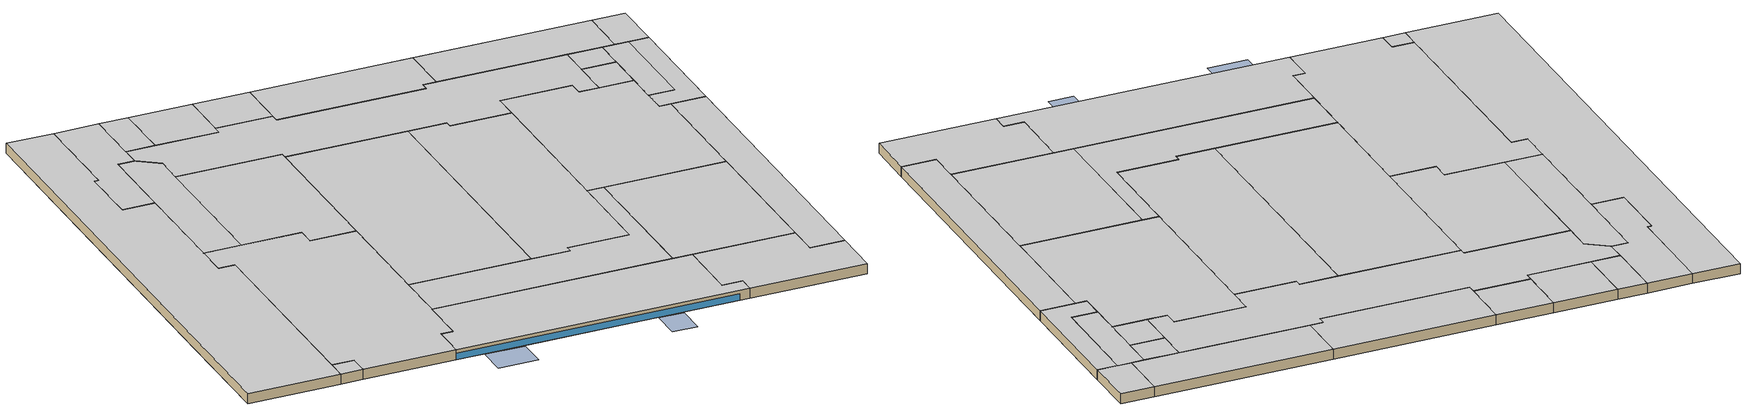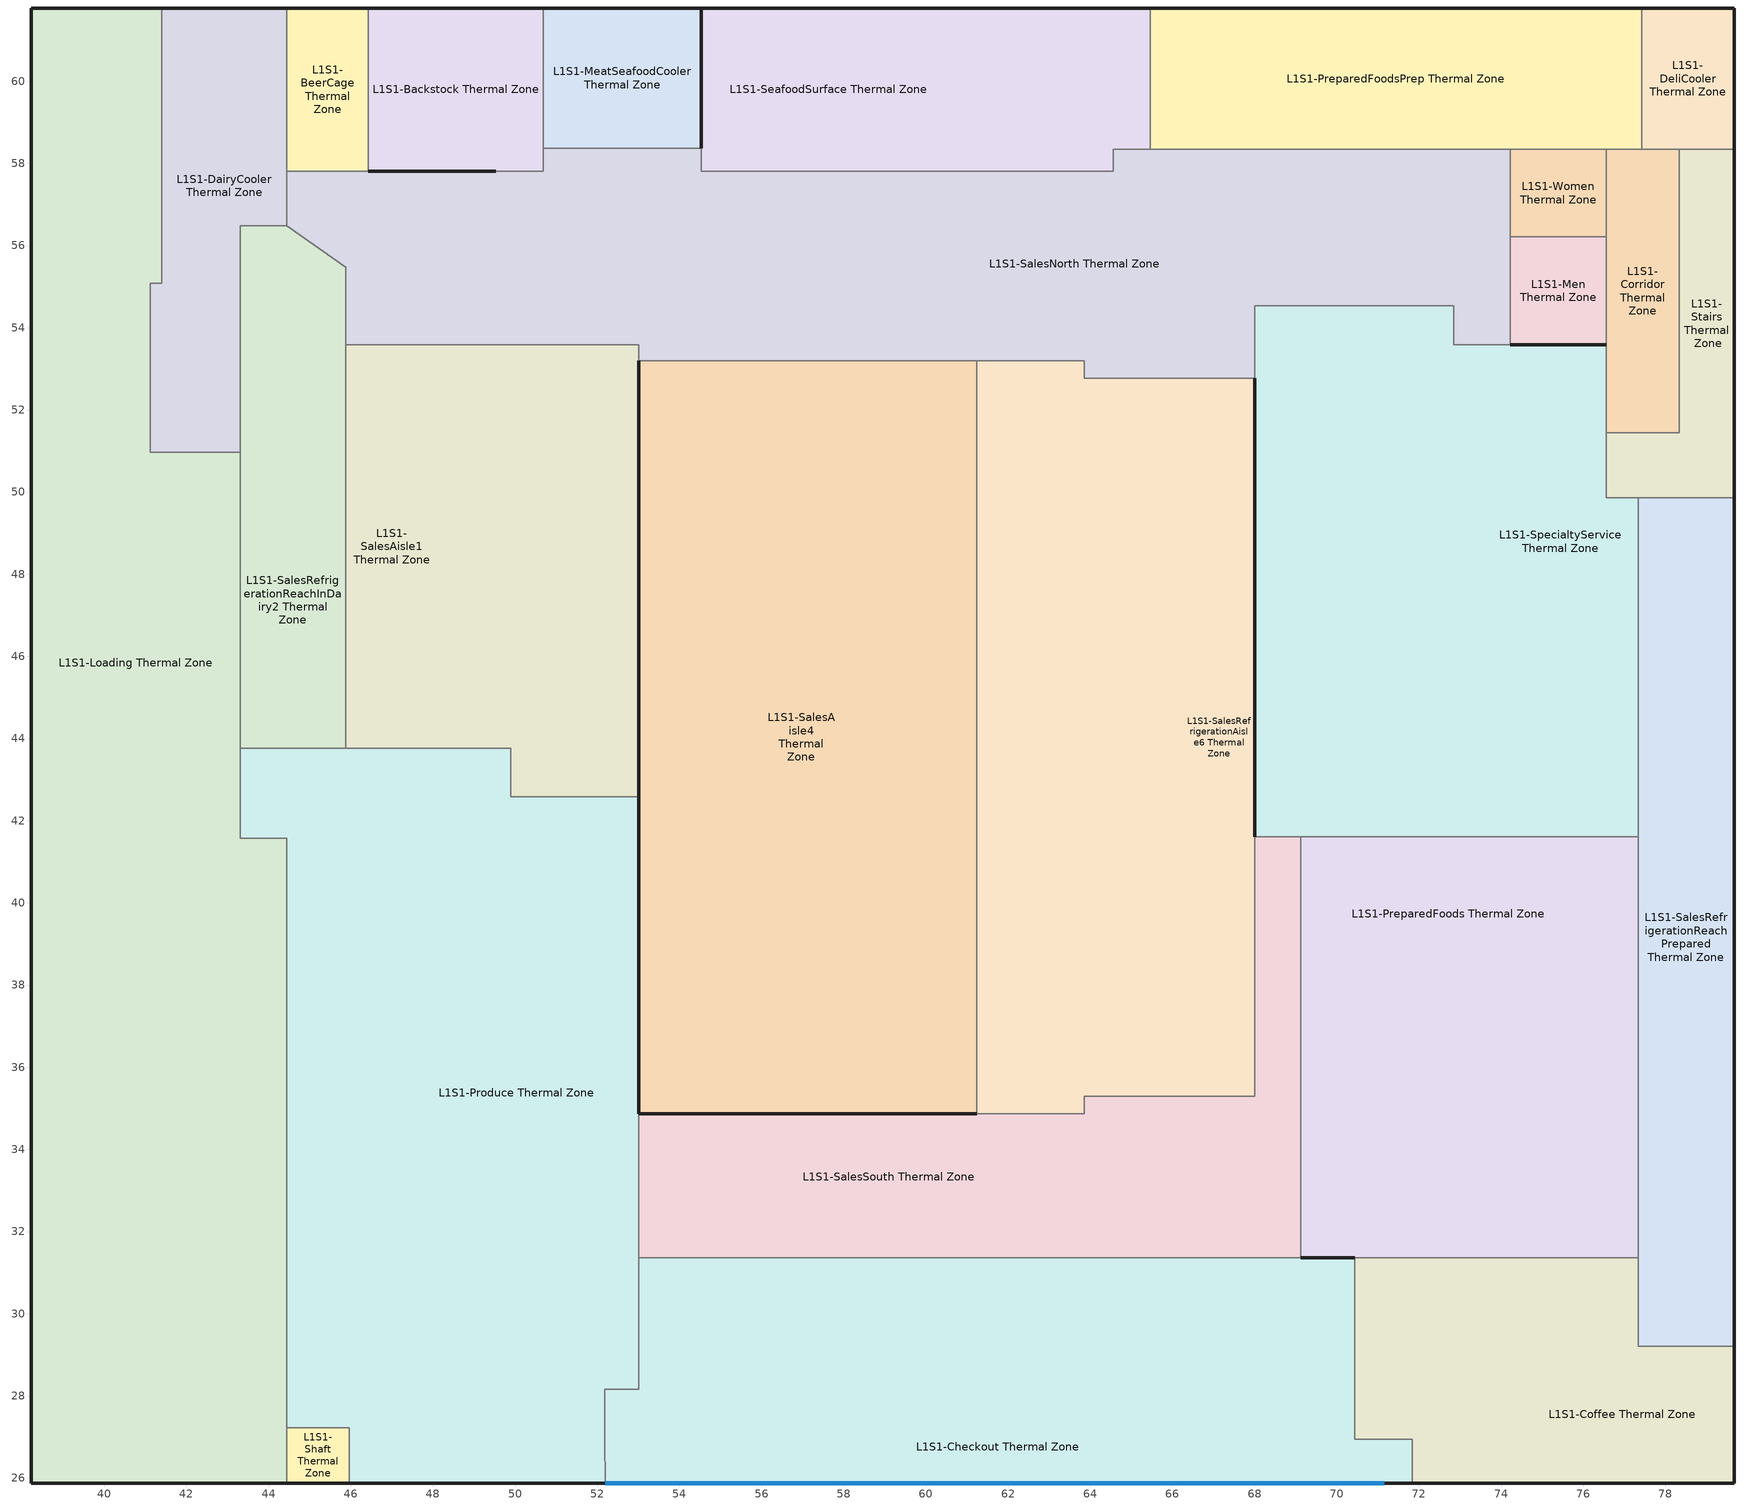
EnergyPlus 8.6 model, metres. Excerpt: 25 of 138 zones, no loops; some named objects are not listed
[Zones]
L1S1-Backstock Thermal Zone
 floor to L1-114-Backstock Thermal Zone (Hole): 50.69,61.78 50.69,57.81 46.42,57.81 46.42,61.78 z2.13
 wall outside (Wall_Exterior): 50.69,61.78 46.42,61.78 / 46.42,57.81 49.53,57.81 z2.13:2.82
 wall to L1S1-MeatSeafoodCooler Thermal Zone (Hole): 50.69,58.37 50.69,61.78 z2.13:2.82
 wall to L1S1-BeerCage Thermal Zone (Hole): 46.42,61.78 46.42,57.81 z2.13:2.82
 wall to L1S1-SalesNorth Thermal Zone (Hole): 49.53,57.81 50.69,57.81 50.69,58.37 z2.13:2.82
 ceiling adiabatic (Hole): 50.69,57.81 50.69,61.78 46.42,61.78 46.42,57.81 z2.82
L1S1-BeerCage Thermal Zone
 floor to L1-113-BeerCage Thermal Zone (Hole): 46.42,61.78 46.42,57.81 44.44,57.81 44.44,61.78 z2.13
 wall outside (Wall_Exterior): 46.42,61.78 44.44,61.78 z2.13:2.82
 wall to L1S1-SalesNorth Thermal Zone (Hole): 44.44,57.81 46.42,57.81 z2.13:2.82
 wall to L1S1-DairyCooler Thermal Zone (Hole): 44.44,61.78 44.44,57.81 z2.13:2.82
 ceiling adiabatic (Hole): 46.42,57.81 46.42,61.78 44.44,61.78 44.44,57.81 z2.82
L1S1-Checkout Thermal Zone
 floor to L1-102-Exit Thermal Zone (Hole): 71.84,26.95 71.84,25.88 69.19,25.88 69.19,26.95 z2.13
 floor to L1-102-SelfCheckout Thermal Zone (Hole): 70.44,31.36 70.44,26.95 66.45,26.95 66.45,31.36 z2.13
 floor to L1-102-Checkout4 Thermal Zone (Hole): 66.45,31.36 66.45,27.64 64.37,27.64 64.37,31.36 z2.13
 floor to L1-102-Checkout3 Thermal Zone (Hole): 64.37,31.36 64.37,27.64 62.21,27.64 62.21,31.36 z2.13
 floor to L1-102-CheckoutBagging Thermal Zone (Hole): 66.45,27.64 66.45,26.95 69.19,26.95 69.19,25.88 57.06,25.88 57.06,26.95 55.81,26.95 55.81,27.64 z2.13
 floor to L1-101-EntranceExit Thermal Zone (Hole): 57.06,26.95 57.06,25.88 52.19,25.88 52.18,26.95 z2.13
 floor to L1-101-SalesCirculation1 Thermal Zone (Hole): 55.81,31.36 55.81,26.95 52.18,26.95 52.18,28.16 53.01,28.16 53.01,31.36 z2.13
 floor to L1-103-Floral Thermal Zone (Hole): 57.88,31.36 57.88,27.64 55.81,27.64 55.81,31.36 z2.13
 floor to L1-102-Checkout1 Thermal Zone (Hole): 60.05,31.36 60.05,27.64 57.88,27.64 57.88,31.36 z2.13
 floor to L1-102-Checkout2 Thermal Zone (Hole): 62.21,31.36 62.21,27.64 60.05,27.64 60.05,31.36 z2.13
 wall outside (Wall_Exterior): 52.19,25.88 71.84,25.88 z2.13:2.82
 wall to L1S1-Produce Thermal Zone (Hole): 53.01,31.36 53.01,28.16 52.18,28.16 52.18,26.95 52.19,25.88 z2.13:2.82
 wall to L1S1-Coffee Thermal Zone (Hole): 71.84,25.88 71.84,26.95 70.44,26.95 70.44,31.36 z2.13:2.82
 wall to L1S1-SalesSouth Thermal Zone (Hole): 70.44,31.36 53.01,31.36 z2.13:2.82
 window (Glass): 52.19,25.88 71.16,25.88 z2.13:2.59
 ceiling to L1S2-Checkout Thermal Zone (Hole): 71.84,25.88 71.84,26.95 70.44,26.95 70.44,31.36 53.01,31.36 53.01,28.16 52.18,28.16 52.18,26.95 52.19,25.88 z2.82
L1S1-Coffee Thermal Zone
 floor to L1-126-BakeryService Thermal Zone (Hole): 79.67,29.21 79.67,25.88 74.23,25.88 74.23,29.21 z2.13
 floor to L1-101-SalesCirculation10 Thermal Zone (Hole): 77.34,31.36 77.34,29.21 71.84,29.21 71.84,26.95 70.44,26.95 70.44,31.36 z2.13
 floor to L1-127-Coffee Thermal Zone (Hole): 74.23,29.21 74.23,25.88 71.84,25.88 71.84,29.21 z2.13
 wall outside (Wall_Exterior): 71.84,25.88 79.67,25.88 79.67,29.21 z2.13:2.82
 wall to L1S1-PreparedFoods Thermal Zone (Hole): 77.34,31.36 70.44,31.36 z2.13:2.82
 wall to L1S1-SalesRefrigerationReachPrepared Thermal Zone (Hole): 79.67,29.21 77.34,29.21 77.34,31.36 z2.13:2.82
 ceiling to L1S2-Bakery Thermal Zone (Hole): 79.67,25.88 79.67,29.21 77.34,29.21 77.34,31.36 70.44,31.36 70.44,26.95 71.84,26.95 71.84,25.88 z2.82
L1S1-Corridor Thermal Zone
 floor to L1-122-Corridor Thermal Zone (Hole): 78.33,58.34 78.33,51.44 76.57,51.44 76.57,58.34 z2.13
 wall to L1S1-PreparedFoodsPrep Thermal Zone (Hole): 77.42,58.34 76.57,58.34 z2.13:2.82
 wall to L1S1-Women Thermal Zone (Hole): 76.57,58.34 76.57,56.22 z2.13:2.82
 wall to L1S1-Men Thermal Zone (Hole): 76.57,56.22 76.57,53.58 z2.13:2.82
 wall to L1S1-SpecialtyService Thermal Zone (Hole): 76.57,53.58 76.57,51.44 z2.13:2.82
 wall to L1S1-Stairs Thermal Zone (Hole): 76.57,51.44 78.33,51.44 78.33,58.34 z2.13:2.82
 wall to L1S1-DeliCooler Thermal Zone (Hole): 78.33,58.34 77.42,58.34 z2.13:2.82
 ceiling adiabatic (Hole): 78.33,51.44 78.33,58.34 76.57,58.34 76.57,51.44 z2.82
L1S1-DairyCooler Thermal Zone
 floor to L1-112-DairyCooler Thermal Zone (Hole): 44.44,61.78 44.44,56.48 43.31,56.48 43.31,50.96 41.12,50.96 41.12,55.08 41.4,55.08 41.4,61.78 z2.13
 wall outside (Wall_Exterior): 44.44,61.78 41.4,61.78 z2.13:2.82
 wall to L1S1-Loading Thermal Zone (Hole): 41.4,61.78 41.4,55.08 41.12,55.08 41.12,50.96 43.31,50.96 z2.13:2.82
 wall to L1S1-SalesRefrigerationReachInDairy2 Thermal Zone (Hole): 43.31,50.96 43.31,56.48 44.44,56.48 z2.13:2.82
 wall to L1S1-SalesNorth Thermal Zone (Hole): 44.44,56.48 44.44,57.81 z2.13:2.82
 ceiling adiabatic (Hole): 43.31,50.96 43.31,56.48 44.44,56.48 44.44,61.78 41.4,61.78 41.4,55.08 41.12,55.08 41.12,50.96 z2.82
L1S1-DeliCooler Thermal Zone
 floor to L1-119-DeliCooler Thermal Zone (Hole): 79.67,61.78 79.67,58.34 77.42,58.34 77.42,61.78 z2.13
 wall outside (Wall_Exterior): 79.67,58.34 79.67,61.78 77.42,61.78 z2.13:2.82
 wall to L1S1-Stairs Thermal Zone (Hole): 78.33,58.34 79.67,58.34 z2.13:2.82
 wall to L1S1-PreparedFoodsPrep Thermal Zone (Hole): 77.42,61.78 77.42,58.34 z2.13:2.82
 ceiling adiabatic (Hole): 79.67,58.34 79.67,61.78 77.42,61.78 77.42,58.34 z2.82
L1S1-Loading Thermal Zone
 floor to L1-106-Receiving Thermal Zone (Hole): 42.09,33.5 42.09,30.31 43.15,30.31 43.15,25.88 38.22,25.88 38.22,33.5 z2.13
 floor to L1-109-Corridor Thermal Zone (Hole): 40.26,40.72 40.26,33.5 38.22,33.5 38.22,40.72 z2.13
 floor to L1-Stairs Thermal Zone (Hole): 41.12,55.08 41.12,50.96 39.75,50.96 39.75,55.08 z2.13
 floor adiabatic (Hole): 44.44,40.72 44.44,25.88 43.15,25.88 43.15,30.31 42.09,30.31 42.09,33.5 40.26,33.5 40.26,40.72 z2.13
 floor to L1-110-ProducePrep Thermal Zone (Hole): 43.31,50.96 43.31,41.58 44.44,41.58 44.44,40.72 38.22,40.72 38.22,50.96 z2.13
 floor to L1-111-GroceryFreezer Thermal Zone (Hole): 41.4,61.78 41.4,55.08 39.75,55.08 39.75,50.96 38.22,50.96 38.22,61.78 z2.13
 wall outside (Wall_Exterior): 41.4,61.78 38.22,61.78 38.22,25.88 44.44,25.88 z2.13:2.82
 wall to L1S1-Produce Thermal Zone (Hole): 44.44,27.22 44.44,41.58 43.31,41.58 43.31,43.77 z2.13:2.82
 wall to L1S1-Shaft Thermal Zone (Hole): 44.44,25.88 44.44,27.22 z2.13:2.82
 wall to L1S1-SalesRefrigerationReachInDairy2 Thermal Zone (Hole): 43.31,43.77 43.31,50.96 z2.13:2.82
 ceiling to L1S2-LoadingBOH Thermal Zone (Hole): 44.44,25.88 44.44,41.58 43.31,41.58 43.31,50.96 41.12,50.96 41.12,55.08 41.4,55.08 41.4,61.78 38.22,61.78 38.22,25.88 z2.82
L1S1-MeatSeafoodCooler Thermal Zone
 floor to L1-115-MeatSeafoodCooler Thermal Zone (Hole): 54.53,61.78 54.53,58.37 50.69,58.37 50.69,61.78 z2.13
 wall outside (Wall_Exterior): 54.53,58.37 54.53,61.78 50.69,61.78 z2.13:2.82
 wall to L1S1-SalesNorth Thermal Zone (Hole): 50.69,58.37 54.53,58.37 z2.13:2.82
 ceiling adiabatic (Hole): 54.53,58.37 54.53,61.78 50.69,61.78 50.69,58.37 z2.82
L1S1-Men Thermal Zone
 floor to L1-121-Men Thermal Zone (Hole): 76.57,56.22 76.57,53.58 74.22,53.58 74.22,56.22 z2.13
 wall outside (Wall_Exterior): 74.22,53.58 76.57,53.58 z2.13:2.82
 wall to L1S1-Women Thermal Zone (Hole): 76.57,56.22 74.22,56.22 z2.13:2.82
 wall to L1S1-SalesNorth Thermal Zone (Hole): 74.22,56.22 74.22,53.58 z2.13:2.82
 ceiling adiabatic (Hole): 76.57,53.58 76.57,56.22 74.22,56.22 74.22,53.58 z2.82
L1S1-PreparedFoods Thermal Zone
 floor to L1-101-SalesCirculation8 Thermal Zone (Hole): 77.34,41.6 77.34,34.24 76.29,34.24 76.29,41.6 z2.13
 floor to L1-125-PreparedFoods1 Thermal Zone (Hole): 76.29,41.6 76.29,37.86 69.13,37.86 69.13,41.6 z2.13
 floor to L1-125-PreparedFoods2 Thermal Zone (Hole): 76.29,37.86 76.29,34.24 69.13,34.24 69.13,37.86 z2.13
 floor to L1-101-SalesCirculation9 Thermal Zone (Hole): 77.34,34.24 77.34,31.36 69.13,31.36 69.13,34.24 z2.13
 wall outside (Wall_Exterior): 69.13,31.36 70.44,31.36 z2.13:2.82
 wall to L1S1-SpecialtyService Thermal Zone (Hole): 77.34,41.6 69.13,41.6 z2.13:2.82
 wall to L1S1-SalesSouth Thermal Zone (Hole): 69.13,41.6 69.13,31.36 z2.13:2.82
 wall to L1S1-SalesRefrigerationReachPrepared Thermal Zone (Hole): 77.34,31.36 77.34,41.6 z2.13:2.82
 ceiling to L1S2-AislesEast Thermal Zone (Hole): 77.34,31.36 77.34,41.6 69.13,41.6 69.13,31.36 z2.82
L1S1-PreparedFoodsPrep Thermal Zone
 floor to L1-118-PreparedFoodsPrep Thermal Zone (Hole): 77.42,61.78 77.42,58.34 65.46,58.34 65.46,61.78 z2.13
 wall outside (Wall_Exterior): 77.42,61.78 65.46,61.78 z2.13:2.82
 wall to L1S1-SeafoodSurface Thermal Zone (Hole): 65.46,61.78 65.46,58.34 z2.13:2.82
 wall to L1S1-SalesNorth Thermal Zone (Hole): 65.46,58.34 72.85,58.34 74.22,58.34 z2.13:2.82
 wall to L1S1-Women Thermal Zone (Hole): 74.22,58.34 76.57,58.34 z2.13:2.82
 ceiling adiabatic (Hole): 77.42,58.34 77.42,61.78 65.46,61.78 65.46,58.34 z2.82
L1S1-Produce Thermal Zone
 floor to L1-104-ProduceCoolers1 Thermal Zone (Hole): 52.18,28.16 52.19,25.88 45.97,25.88 45.97,27.22 47.06,28.16 z2.13
 floor to L1-104-ProduceCoolers2 Thermal Zone (Hole): 47.06,34.57 47.06,28.16 45.97,27.22 44.44,27.22 44.44,34.57 z2.13
 floor to L1-104-ProduceCoolers3 Thermal Zone (Hole): 47.06,41.58 47.06,34.57 44.44,34.57 44.44,41.58 z2.13
 floor to L1-104-Produce Thermal Zone (Hole): 53.01,42.58 53.01,28.16 47.06,28.16 47.06,41.58 49.9,41.58 49.9,42.58 z2.13
 floor to L1-104-ProduceCirculation Thermal Zone (Hole): 49.9,43.77 49.9,41.58 43.31,41.58 43.31,43.77 z2.13
 wall outside (Wall_Exterior): 45.97,25.88 52.19,25.88 / 53.01,34.87 53.01,42.58 z2.13:2.82
 wall to L1S1-Shaft Thermal Zone (Hole): 44.44,27.22 45.97,27.22 45.97,25.88 z2.13:2.82
 wall to L1S1-SalesAisle1 Thermal Zone (Hole): 53.01,42.58 49.9,42.58 49.9,43.77 45.87,43.77 z2.13:2.82
 wall to L1S1-SalesSouth Thermal Zone (Hole): 53.01,31.36 53.01,34.87 z2.13:2.82
 wall to L1S1-SalesRefrigerationReachInDairy2 Thermal Zone (Hole): 45.87,43.77 43.31,43.77 z2.13:2.82
 ceiling to L1S2-AislesWest Thermal Zone (Hole): 52.19,25.88 52.18,28.16 53.01,28.16 53.01,42.58 49.9,42.58 49.9,43.77 43.31,43.77 43.31,41.58 44.44,41.58 44.44,27.22 45.97,27.22 45.97,25.88 z2.82
L1S1-SalesAisle1 Thermal Zone
 floor to L1-101-SalesAisle2 Thermal Zone (Hole): 51.47,53.58 51.47,42.58 49.9,42.58 49.9,53.58 z2.13
 floor to L1-101-SalesAisleBulk Thermal Zone (Hole): 48.13,53.58 48.13,43.77 45.87,43.77 45.87,53.58 z2.13
 floor to L1-101-SalesAisle1 Thermal Zone (Hole): 49.9,53.58 49.9,43.77 48.13,43.77 48.13,53.58 z2.13
 floor to L1-101-SalesAisle3 Thermal Zone (Hole): 53.01,53.58 53.01,42.58 51.47,42.58 51.47,53.58 z2.13
 wall to L1S1-SalesRefrigerationReachInDairy2 Thermal Zone (Hole): 45.87,53.58 45.87,43.77 z2.13:2.82
 wall to L1S1-SalesNorth Thermal Zone (Hole): 53.01,42.58 53.01,53.58 45.87,53.58 z2.13:2.82
 ceiling to L1S2-AislesWest Thermal Zone (Hole): 53.01,42.58 53.01,53.58 45.87,53.58 45.87,43.77 49.9,43.77 49.9,42.58 z2.82
L1S1-SalesAisle4 Thermal Zone
 floor to L1-101-SalesAisle8 Thermal Zone (Hole): 61.24,53.19 61.24,34.87 59.49,34.87 59.49,53.19 z2.13
 floor to L1-101-SalesAisle7 Thermal Zone (Hole): 59.49,53.19 59.49,34.87 57.84,34.87 57.84,53.19 z2.13
 floor to L1-101-SalesAisle4 Thermal Zone (Hole): 54.45,53.19 54.45,34.87 53.01,34.87 53.01,53.19 z2.13
 floor to L1-101-SalesAisle5 Thermal Zone (Hole): 56.1,53.19 56.1,34.87 54.45,34.87 54.45,53.19 z2.13
 floor to L1-101-SalesAisle6 Thermal Zone (Hole): 57.84,53.19 57.84,34.87 56.1,34.87 56.1,53.19 z2.13
 wall outside (Wall_Exterior): 53.01,53.19 53.01,34.87 61.24,34.87 z2.13:2.82
 wall to L1S1-SalesRefrigerationAisle6 Thermal Zone (Hole): 61.24,34.87 61.24,53.19 z2.13:2.82
 wall to L1S1-SalesNorth Thermal Zone (Hole): 61.24,53.19 53.01,53.19 z2.13:2.82
 ceiling to L1S2-AislesEast Thermal Zone (Hole): 61.24,34.87 61.24,53.19 53.01,53.19 53.01,34.87 z2.82
L1S1-SalesNorth Thermal Zone
 floor to L1-101-SalesCirculation4 Thermal Zone (Hole): 74.22,58.34 74.22,53.58 72.85,53.58 72.85,54.53 68,54.53 68,52.77 67.03,52.77 67.03,54.53 65.07,54.53 65.07,52.77 63.86,52.77 63.86,53.19 62.45,53.19 62.45,55.02 60.58,55.02 60.58,53.19 53.01,53.19 53.01,55.99 72.85,55.99 72.85,58.34 z2.13
 floor to L1-101-SalesCirculationMeatSeafood Thermal Zone (Hole): 65.46,58.34 65.46,55.99 54.53,55.99 54.53,57.81 64.56,57.81 64.56,58.34 z2.13
 floor to L1-101-SalesRefrigerationReachInBeer Thermal Zone (Hole): 72.85,58.34 72.85,55.99 65.46,55.99 65.46,58.34 z2.13
 floor to L1-101-SalesRefrigerationEndcap2 Thermal Zone (Hole): 67.03,54.53 67.03,52.77 65.07,52.77 65.07,54.53 z2.13
 floor to L1-101-SalesRefrigerationEndcap1 Thermal Zone (Hole): 62.45,55.02 62.45,53.19 60.58,53.19 60.58,55.02 z2.13
 floor to L1-101-SalesRefrigerationReachInDairy3 Thermal Zone (Hole): 49.53,57.81 49.53,55.47 45.87,55.47 44.44,56.48 44.44,57.81 z2.13
 floor to L1-101-SalesCirculation3 Thermal Zone (Hole): 50.69,57.81 50.69,55.99 53.01,55.99 53.01,53.58 45.87,53.58 45.87,55.47 49.53,55.47 49.53,57.81 z2.13
 floor to L1-101-SalesRefrigerationReachInMeatSubstitutes Thermal Zone (Hole): 54.53,58.37 54.53,55.99 50.69,55.99 50.69,58.37 z2.13
 wall to L1S1-SalesRefrigerationReachInDairy2 Thermal Zone (Hole): 44.44,56.48 45.87,55.47 45.87,53.58 z2.13:2.82
 wall to L1S1-SalesRefrigerationAisle6 Thermal Zone (Hole): 61.24,53.19 63.86,53.19 63.86,52.77 68,52.77 z2.13:2.82
 wall to L1S1-SpecialtyService Thermal Zone (Hole): 68,52.77 68,54.53 72.85,54.53 72.85,53.58 74.22,53.58 z2.13:2.82
 wall to L1S1-SeafoodSurface Thermal Zone (Hole): 65.46,58.34 64.56,58.34 64.56,57.81 54.53,57.81 54.53,58.37 z2.13:2.82
 wall to L1S1-Women Thermal Zone (Hole): 74.22,56.22 74.22,58.34 z2.13:2.82
 ceiling adiabatic (Hole): 68,52.77 68,54.53 72.85,54.53 72.85,53.58 74.22,53.58 74.22,58.34 64.56,58.34 64.56,57.81 54.53,57.81 54.53,58.37 50.69,58.37 50.69,57.81 44.44,57.81 44.44,56.48 45.87,55.47 45.87,53.58 53.01,53.58 53.01,53.19 63.86,53.19 63.86,52.77 z2.82
L1S1-SalesRefrigerationAisle6 Thermal Zone
 floor to L1-101-SalesAisle10 Thermal Zone (Hole): 68,52.77 68,35.3 66.27,35.3 66.27,52.77 z2.13
 floor to L1-101-SalesAisle9 Thermal Zone (Hole): 66.27,46.33 66.27,35.3 63.86,35.3 63.86,46.33 z2.13
 floor to L1-101-SalesRefrigerationAisle1 Thermal Zone (Hole): 63.86,37.32 63.86,34.87 61.24,34.87 61.24,37.32 z2.13
 floor to L1-101-SalesRefrigerationAisle2 Thermal Zone (Hole): 63.86,41.19 63.86,37.32 61.24,37.32 61.24,41.19 z2.13
 floor to L1-101-SalesRefrigerationAisle3 Thermal Zone (Hole): 63.86,45.13 63.86,41.19 61.24,41.19 61.24,45.13 z2.13
 floor to L1-101-SalesRefrigerationAisle7 Thermal Zone (Hole): 66.27,50.27 66.27,46.33 63.86,46.33 63.86,50.27 z2.13
 floor to L1-101-SalesRefrigerationAisle6 Thermal Zone (Hole): 66.27,52.77 66.27,50.27 63.86,50.27 63.86,52.77 z2.13
 floor to L1-101-SalesRefrigerationAisle5 Thermal Zone (Hole): 63.86,53.19 63.86,49 61.24,49 61.24,53.19 z2.13
 floor to L1-101-SalesRefrigerationAisle4 Thermal Zone (Hole): 63.86,49 63.86,45.13 61.24,45.13 61.24,49 z2.13
 wall to L1S1-SalesSouth Thermal Zone (Hole): 61.24,34.87 63.86,34.87 63.86,35.3 68,35.3 68,52.77 z2.13:2.82
 ceiling to L1S2-AislesEast Thermal Zone (Hole): 63.86,34.87 63.86,35.3 68,35.3 68,52.77 63.86,52.77 63.86,53.19 61.24,53.19 61.24,34.87 z2.82
L1S1-SalesRefrigerationReachInDairy2 Thermal Zone
 floor to L1-101-SalesRefrigerationReachInDairy1 Thermal Zone (Hole): 45.87,50.96 45.87,43.77 43.31,43.77 43.31,50.96 z2.13
 floor to L1-101-SalesRefrigerationReachInDairy2 Thermal Zone (Hole): 44.44,56.48 45.87,55.47 45.87,50.96 43.31,50.96 43.31,56.48 z2.13
 ceiling to L1S2-AislesWest Thermal Zone (Hole): 45.87,43.77 45.87,55.47 44.44,56.48 43.31,56.48 43.31,43.77 z2.82
L1S1-SalesRefrigerationReachPrepared Thermal Zone
 floor to L1-101-SalesRefrigerationReachInPrepared Thermal Zone (Hole): 79.67,44.08 79.67,34.24 77.34,34.24 77.34,44.08 z2.13
 floor to L1-101-SalesRefrigerationReachInChees Thermal Zone (Hole): 79.67,49.87 79.67,44.08 77.34,44.08 77.34,49.87 z2.13
 floor to L1-101-SalesRefrigerationReachInBeverages Thermal Zone (Hole): 79.67,34.24 79.67,29.21 77.34,29.21 77.34,34.24 z2.13
 wall outside (Wall_Exterior): 79.67,29.21 79.67,49.87 z2.13:2.82
 wall to L1S1-Stairs Thermal Zone (Hole): 79.67,49.87 77.34,49.87 z2.13:2.82
 wall to L1S1-SpecialtyService Thermal Zone (Hole): 77.34,49.87 77.34,41.6 z2.13:2.82
 ceiling to L1S2-ReachInPrepared Thermal Zone (Hole): 79.67,29.21 79.67,49.87 77.34,49.87 77.34,29.21 z2.82
L1S1-SalesSouth Thermal Zone
 floor to L1-101-SalesCirculation7 Thermal Zone (Hole): 69.13,41.6 69.13,31.36 66.45,31.36 66.45,33.28 67.03,33.28 67.03,35.3 68,35.3 68,41.6 z2.13
 floor to L1-101-SalesRefrigerationEndcap3 Thermal Zone (Hole): 67.03,35.3 67.03,33.28 65.2,33.28 65.2,35.3 z2.13
 floor to L1-101-SalesCirculation2 Thermal Zone (Hole): 65.2,35.3 65.2,33.28 66.45,33.28 66.45,31.36 53.01,31.36 53.01,34.87 63.86,34.87 63.86,35.3 z2.13
 wall to L1S1-SpecialtyService Thermal Zone (Hole): 69.13,41.6 68,41.6 z2.13:2.82
 ceiling to L1S2-AislesEast Thermal Zone (Hole): 69.13,31.36 69.13,41.6 68,41.6 68,35.3 63.86,35.3 63.86,34.87 53.01,34.87 53.01,31.36 z2.82
L1S1-SeafoodSurface Thermal Zone
 floor to L1-116-MeatService Thermal Zone (Hole): 60.74,61.78 60.74,57.81 54.53,57.81 54.53,61.78 z2.13
 floor to L1-117-SeafoodSurface Thermal Zone (Hole): 65.46,61.78 65.46,58.34 64.56,58.34 64.56,57.81 60.74,57.81 60.74,61.78 z2.13
 wall outside (Wall_Exterior): 65.46,61.78 54.53,61.78 z2.13:2.82
 ceiling adiabatic (Hole): 64.56,57.81 64.56,58.34 65.46,58.34 65.46,61.78 54.53,61.78 54.53,57.81 z2.82
L1S1-Shaft Thermal Zone
 floor to L1-Shaft Thermal Zone (Hole): 45.97,27.22 45.97,25.88 44.44,25.88 44.44,27.22 z2.13
 wall outside (Wall_Exterior): 44.44,25.88 45.97,25.88 z2.13:2.82
 ceiling to L1S2-Shaft Thermal Zone (Hole): 45.97,25.88 45.97,27.22 44.44,27.22 44.44,25.88 z2.82
L1S1-SpecialtyService Thermal Zone
 floor to L1-101-SalesCirculation6 Thermal Zone (Hole): 73.55,50.9 73.55,48.46 69.77,48.46 69.77,41.6 68,41.6 68,50.9 z2.13
 floor to L1-101-SalesCirculation5 Thermal Zone (Hole): 76.57,53.58 76.57,49.87 77.34,49.87 77.34,41.6 74.34,41.6 74.34,47.37 73.55,47.37 73.55,50.9 72.85,50.9 72.85,53.58 z2.13
 floor to L1-101-SalesWine Thermal Zone (Hole): 72.85,54.53 72.85,50.9 68,50.9 68,54.53 z2.13
 floor to L1-124-SpecialtyService Thermal Zone (Hole): 73.55,48.46 73.55,47.37 74.34,47.37 74.34,41.6 69.77,41.6 69.77,48.46 z2.13
 wall outside (Wall_Exterior): 68,52.77 68,41.6 z2.13:2.82
 wall to L1S1-Stairs Thermal Zone (Hole): 77.34,49.87 76.57,49.87 76.57,51.44 z2.13:2.82
 ceiling to L1S2-AislesEast Thermal Zone (Hole): 77.34,41.6 77.34,49.87 76.57,49.87 76.57,53.58 72.85,53.58 72.85,54.53 68,54.53 68,41.6 z2.82
L1S1-Stairs Thermal Zone
 floor to L1-123-Stairs Thermal Zone (Hole): 79.67,58.34 79.67,49.87 76.57,49.87 76.57,51.44 78.33,51.44 78.33,58.34 z2.13
 wall outside (Wall_Exterior): 79.67,49.87 79.67,58.34 z2.13:2.82
 ceiling to L1S2-Shaft2 Thermal Zone (Hole): 79.67,49.87 79.67,58.34 78.33,58.34 78.33,51.44 76.57,51.44 76.57,49.87 z2.82
L1S1-Women Thermal Zone
 floor to L1-120-Women Thermal Zone (Hole): 76.57,58.34 76.57,56.22 74.22,56.22 74.22,58.34 z2.13
 ceiling adiabatic (Hole): 76.57,56.22 76.57,58.34 74.22,58.34 74.22,56.22 z2.82
shading: 56.79,25.88 56.79,23.87 54.11,23.87 54.11,25.88 z2.09; 56.79,25.88 56.79,23.87 54.11,23.87 54.11,25.88 z2.09; 67.45,25.88 67.45,23.87 65.74,23.87 65.74,25.88 z2.09
[Building]
NoeValleyWFM.idf: North Axis {deg}=356.173; Terrain=City; Solar Distribution=FullInteriorAndExteriorWithReflections; Maximum Number of Warmup Days=25; Minimum Number of Warmup Days=6
[Site:Location]
1E1ABA: Latitude {deg}=0; Longitude {deg}=0; Time Zone {hr}=0; Elevation {m}=0
[SizingPeriod:DesignDay] Day of Month=21; Humidity Condition Type=Wetbulb; Barometric Pressure {Pa}=101265; Rain Indicator=No; Snow Indicator=No; Daylight Saving Time Indicator=No; Solar Model Indicator=ASHRAEClearSky
Name | Month | Day Type | Maximum Dry-Bulb Temperature {C} | Daily Dry-Bulb Temperature Range {deltaC} | Wetbulb or DewPoint at Maximum Dry-Bulb {C} | Wind Speed {m/s} | Wind Direction {deg} | Sky Clearness
SAN_FRANCISCO Ann Htg 99.6% Condns DB | 1 | WinterDesignDay | 3.2 | 0 | 3.2 | 2.4 | 140 | 0
SAN_FRANCISCO Ann Clg .4% Condns WB=>MDB | 9 | SummerDesignDay | 25.7 | 9 | 18.4 | 5.8 | 310 | 1
[Material]
Name | Roughness | Thickness {m} | Conductivity {W/m-K} | Density {kg/m3} | Specific Heat {J/kg-K}
G01a 19mm gypsum board | MediumSmooth | 0.019 | 0.16 | 800 | 1090
Insulation: Cellular glass - 75mm | MediumRough | 0.075 | 0.05 | 136 | 750
Plywood (Douglas Fir) - 12.7mm | Smooth | 0.0127 | 0.12 | 540 | 1210
F14 Slate or tile | VeryRough | 0.0127 | 1.59 | 1920 | 1260
[Material:NoMass]
Name | Roughness | Thermal Resistance {m2-K/W} | Thermal Absorptance | Solar Absorptance | Visible Absorptance
Vaporseal - plastic film | Rough | 0.002
Air | VeryRough | 0.00158499 | 0.001 | 0.001 | 0.001
[WindowMaterial:Glazing]
Glass_Existing: Optical Data Type=SpectralAverage; Thickness {m}=0.003175; Front Side Infrared Hemispherical Emissivity=0.84; Back Side Infrared Hemispherical Emissivity=0.84; Conductivity {W/m-K}=0.9; Dirt Correction Factor for Solar and Visible Transmittance=1; Solar Diffusing=No; Young's modulus {Pa}=72000000000; Poisson's ratio=0.22
[WindowMaterial:Gas]
Air_Glazing: Gas Type=Air; Thickness {m}=0.00635
[Construction]
Wall_Exterior: F14 Slate or tile, Vaporseal - plastic film, Insulation: Cellular glass - 75mm, Plywood (Douglas Fir) - 12.7mm, G01a 19mm gypsum board
Hole: Air
Glass: Glass_Existing, Air_Glazing, Glass_Existing
[Zone]
L1S1-Backstock Thermal Zone; L1S1-BeerCage Thermal Zone; L1S1-Checkout Thermal Zone; L1S1-Coffee Thermal Zone; L1S1-Corridor Thermal Zone; L1S1-DairyCooler Thermal Zone; L1S1-DeliCooler Thermal Zone; L1S1-Loading Thermal Zone; L1S1-MeatSeafoodCooler Thermal Zone; L1S1-Men Thermal Zone; L1S1-PreparedFoods Thermal Zone; L1S1-PreparedFoodsPrep Thermal Zone; L1S1-Produce Thermal Zone; L1S1-SalesAisle1 Thermal Zone; L1S1-SalesAisle4 Thermal Zone; L1S1-SalesNorth Thermal Zone; L1S1-SalesRefrigerationAisle6 Thermal Zone; L1S1-SalesRefrigerationReachInDairy2 Thermal Zone; L1S1-SalesRefrigerationReachPrepared Thermal Zone; L1S1-SalesSouth Thermal Zone; L1S1-SeafoodSurface Thermal Zone; L1S1-Shaft Thermal Zone; L1S1-SpecialtyService Thermal Zone; L1S1-Stairs Thermal Zone; L1S1-Women Thermal Zone
[Lights] Schedule=Lighting_Ambient; Design Level Calculation Method=LightingLevel; Return Air Fraction=0; Fraction Replaceable=1; Return Air Fraction Calculated from Plenum Temperature=No
Name | Zone or ZoneList | Lighting Level {W} | Fraction Radiant | Fraction Visible
E1-A - Coffee-Bakery; E1-B - Coffee-Bakery; E1-C - Coffee-Bakery; E1-D - Coffee-Bakery; E1-E - Coffee-Bakery; E1-F - Coffee-Bakery; E1-G - Coffee-Bakery; E1-H - Coffee-Bakery; E1-I - Coffee-Bakery; E1-J - Coffee-Bakery; E1-K - Coffee-Bakery | L1S1-Coffee Thermal Zone | 42 | 0.58 | 0.21
E1-A - Specialty; E1-B - Specialty; E1-C - Specialty; E1-D - Specialty; E1-E - Specialty; E-A - Specialty; E-B - Specialty | L1S1-SpecialtyService Thermal Zone | 42 | 0.58 | 0.21
J-A - Specialty; J-B - Specialty; J-C - Specialty; J-D - Specialty; J-E - Specialty; J-F - Specialty; J-G - Specialty; J-H - Specialty; J-I - Specialty; J-J - Specialty; J-K - Specialty; J-L - Specialty; J-M - Specialty | L1S1-SpecialtyService Thermal Zone | 39 | 0.63 | 0.27
B3-A - Specialty; B3-B - Specialty; B3-C - Specialty; B3-D - Specialty; B3-E - Specialty; B3-F - Specialty | L1S1-SpecialtyService Thermal Zone | 64 | 0.58 | 0.21
P-A - Refrig Reach Prepared; P-B - Refrig Reach Prepared; P-C - Refrig Reach Prepared; P-D - Refrig Reach Prepared; P-E - Refrig Reach Prepared; P-F - Refrig Reach Prepared; P-G - Refrig Reach Prepared; P-H - Refrig Reach Prepared; P-I - Refrig Reach Prepared | L1S1-SalesRefrigerationReachPrepared Thermal Zone | 32 | 0.58 | 0.21
E-A - Refrig Reach Prepared | L1S1-SalesRefrigerationReachPrepared Thermal Zone | 42 | 0.58 | 0.21
L-A - Checkout; L-B - Checkout; L-C - Checkout; L-D - Checkout; L-E - Checkout; L-F - Checkout | L1S1-Checkout Thermal Zone | 128 | 0.58 | 0.21
M2-A - Checkout; M2-B - Checkout | L1S1-Checkout Thermal Zone | 32 | 0.58 | 0.21
E-A - Produce | L1S1-Produce Thermal Zone | 42 | 0.58 | 0.21
AA-A - Receiving; AA-B - Receiving; AA-B - Receiving 2 | L1S1-Loading Thermal Zone | 128 | 0.58 | 0.21
B2-A - Receiving Office; AA1-A - Receiving Corridor; AA1-B - Receiving Corridor; B1-A - Produce Prep; B1-B - Produce Prep; B1-C - Produce Prep; B1-D - Produce Prep; B1-E - Produce Prep; B1-F - Produce Prep; B1-G - Produce Prep; B1-H - Produce Prep; AA1-A - Grocery Freezer | L1S1-Loading Thermal Zone | 64 | 0.58 | 0.21
BB-A - Dairy Cooler; BB-B - Dairy Cooler | L1S1-DairyCooler Thermal Zone | 128 | 0.58 | 0.21
AA-A - Beer Cage | L1S1-BeerCage Thermal Zone | 128 | 0.58 | 0.21
AA-A - Backstock | L1S1-Backstock Thermal Zone | 128 | 0.58 | 0.21
BB1-A - Meat Cooler; BB1-B - Meat Cooler | L1S1-MeatSeafoodCooler Thermal Zone | 64 | 0.58 | 0.21
B2-A - Seafood Counter; B2-B - Seafood Counter; B2-C - Seafood Counter; B2-D - Seafood Counter | L1S1-SeafoodSurface Thermal Zone | 64 | 0.58 | 0.21
E1-A - Seafood Counter; E1-B - Seafood Counter; E1-C - Seafood Counter; E1-D - Seafood Counter; E1-E - Seafood Counter; E1-F - Seafood Counter; E1-G - Seafood Counter; E1-H - Seafood Counter; E1-I - Seafood Counter | L1S1-SeafoodSurface Thermal Zone | 42 | 0.58 | 0.21
B-A - Prep Foods BOH; B-B - Prep Foods BOH; B-C - Prep Foods BOH; B-D - Prep Foods BOH; B-E - Prep Foods BOH | L1S1-PreparedFoodsPrep Thermal Zone | 96 | 0.58 | 0.21
BB1-A - Deli Cooler | L1S1-DeliCooler Thermal Zone | 64 | 0.58 | 0.21
N-A - Mens Room | L1S1-Men Thermal Zone | 64 | 0.58 | 0.21
E-A - Womens Room | L1S1-Women Thermal Zone | 42 | 0.58 | 0.21
E-A - Mens Room | L1S1-Men Thermal Zone | 42 | 0.58 | 0.21
B3-A - Corridor; B3-B - Corridor | L1S1-Corridor Thermal Zone | 64 | 0.58 | 0.21
AA-A - Stairs | L1S1-Stairs Thermal Zone | 128 | 0.58 | 0.21
E-A - Meat-Seafood; E-B - Meat-Seafood; E-C - Meat-Seafood; E-D - Meat-Seafood; E-E - Meat-Seafood; E-F - Meat-Seafood; E-G - Meat-Seafood; E-H - Meat-Seafood; E-I - Meat-Seafood; E-J - Meat-Seafood; E-K - Meat-Seafood | L1S1-SalesNorth Thermal Zone | 42 | 0.58 | 0.21
P-A - Meat-Seafood; P-B - Meat-Seafood; P-C - Meat-Seafood; P-D - Meat-Seafood; P-E - Meat-Seafood; P-F - Meat-Seafood; P-G - Meat-Seafood; P-H - Meat-Seafood; P-I - Meat-Seafood | L1S1-SalesNorth Thermal Zone | 32 | 0.58 | 0.21
P-A - Dairy; P-B - Dairy; P-C - Dairy; P-D - Dairy; P-E - Dairy | L1S1-SalesRefrigerationReachInDairy2 Thermal Zone | 32 | 0.58 | 0.21
B3-A - Sales Aisle Bulk; B3-B - Sales Aisle Bulk; B3-A - Sales Aisle 1-2; B3-B - Sales Aisle 1-2 | L1S1-SalesAisle1 Thermal Zone | 64 | 0.58 | 0.21
B3-A - Sales Aisle 3-4; B3-B - Sales Aisle 3-4; B3-A - Sales Aisle 5-6; B3-B - Sales Aisle 5-6; B3-A - Sales Aisle 7-8; B3-B - Sales Aisle 7-8 | L1S1-SalesAisle4 Thermal Zone | 64 | 0.58 | 0.21
B3-A - Refrig Sales Aisle; B3-B - Refrig Sales Aisle | L1S1-SalesRefrigerationAisle6 Thermal Zone | 64 | 0.58 | 0.21
W-A - Coffee Track; W-B - Coffee Track; W-C - Coffee Track | L1S1-Coffee Thermal Zone | 39 | 0.63 | 0.27
H-A - Meat-Seafood; H-B - Meat-Seafood; H-C - Meat-Seafood; H-D - Meat-Seafood; H-E - Meat-Seafood; H-F - Meat-Seafood; H-G - Meat-Seafood; H-H - Meat-Seafood | L1S1-SalesNorth Thermal Zone | 39 | 0.63 | 0.27
W-A - Seafood Surface; W-B - Seafood Surface; W-C - Seafood Surface; W-D - Seafood Surface | L1S1-SeafoodSurface Thermal Zone | 39 | 0.63 | 0.27
[Exterior:Lights] Schedule=Lighting_Outdoor; Control Option=AstronomicalClock
Name | Design Level {W}
M3-A Exterior; M3-B Exterior; M3-C Exterior; M3-D Exterior; M3-E Exterior; M3-F Exterior; M3-G Exterior; M3-H Exterior | 70
M4-A Exterior; M4-B Exterior | 26
[Zone equipment]
L1S1-Coffee Thermal Zone: L1S1 Coffee Exhaust Fan
L1S1-Men Thermal Zone: L1S1 Mens Exhaust Fan
L1S1-SeafoodSurface Thermal Zone: L1S1 Seafood Surface Exhaust Fan
L1S1-Women Thermal Zone: L1S1 Women Exhaust Fan
[Schedule:Compact]
Lighting_Outdoor; Lighting_Ambient: Through: 12/31, For: Weekdays, Until: 06:00, 0.05, Until: 08:00, 0.2, Until: 09:00, 0.5, Until: 18:00, 0.9, Until: 20:00, 0.6, Until: 21:00, 0.5, Until: 22:00, 0.2, Until: 24:00, 0.05, For: Saturday, Until: 06:00, 0.05, Until: 08:00, 0.1, Until: 09:00, 0.3, Until: 10:00, 0.6, Until: 18:00, 0.9, Until: 19:00, 0.5, Until: 21:00, 0.3, Until: 22:00, 0.1, Until: 24:00, 0.05, For: SummerDesignDay, Until: 24:00, 1, For: WinterDesignDay, Until: 24:00, 0, For: Sunday Holidays AllOtherDays, Until: 06:00, 0.05, Until: 10:00, 0.1, Until: 12:00, 0.4, Until: 17:00, 0.6, Until: 18:00, 0.4, Until: 22:00, 0.2, Until: 24:00, 0.05
